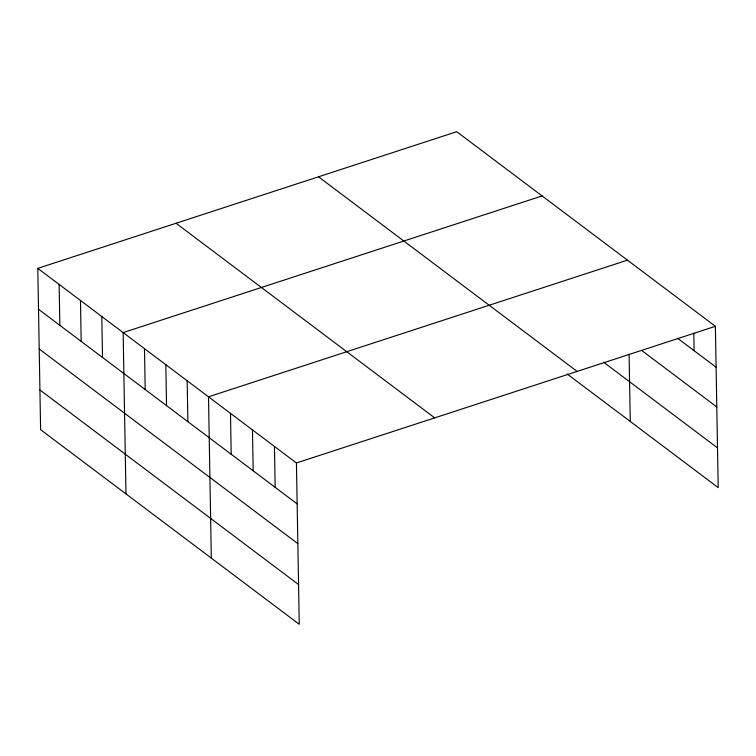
<?xml version="1.0" encoding="UTF-8"?>
<svg xmlns="http://www.w3.org/2000/svg" width="756" height="756" viewBox="0 0 756 756"><rect width="100%" height="100%" fill="white"/><g stroke="black" fill="none" stroke-linecap="round" stroke-linejoin="round"><path stroke-width="1.13" d="M37.8 268.361L296.437 462.974L299.253 624.295L40.616 429.682L37.8 268.361L456.747 131.705L715.384 326.318L718.2 487.639L567.18 374.003M542.099 195.927L123.152 332.583L125.969 493.904M627.452 260.149L208.505 396.805L211.321 558.126M296.437 462.974L715.384 326.318M677.622 338.282L716.102 367.236M641.683 350.453L716.792 406.964M603.59 362.19L717.51 447.902M318.493 176.8L577.13 371.413M176.054 223.266L434.691 417.879M38.518 309.28L297.155 503.893M39.208 349.017L297.845 543.621M39.926 389.954L298.563 584.558M693.81 333.16L694.112 350.69M629.096 354.441L630.268 421.47M274.456 446.427L275.165 487.346M252.466 429.89L253.184 470.808M230.486 413.343L231.194 454.261M187.167 380.75L187.875 421.668M165.829 364.694L166.537 405.613M144.49 348.639L145.199 389.557M101.814 316.528L102.523 357.446M80.476 300.472L81.185 341.391M59.138 284.417L59.856 325.335"/></g></svg>
